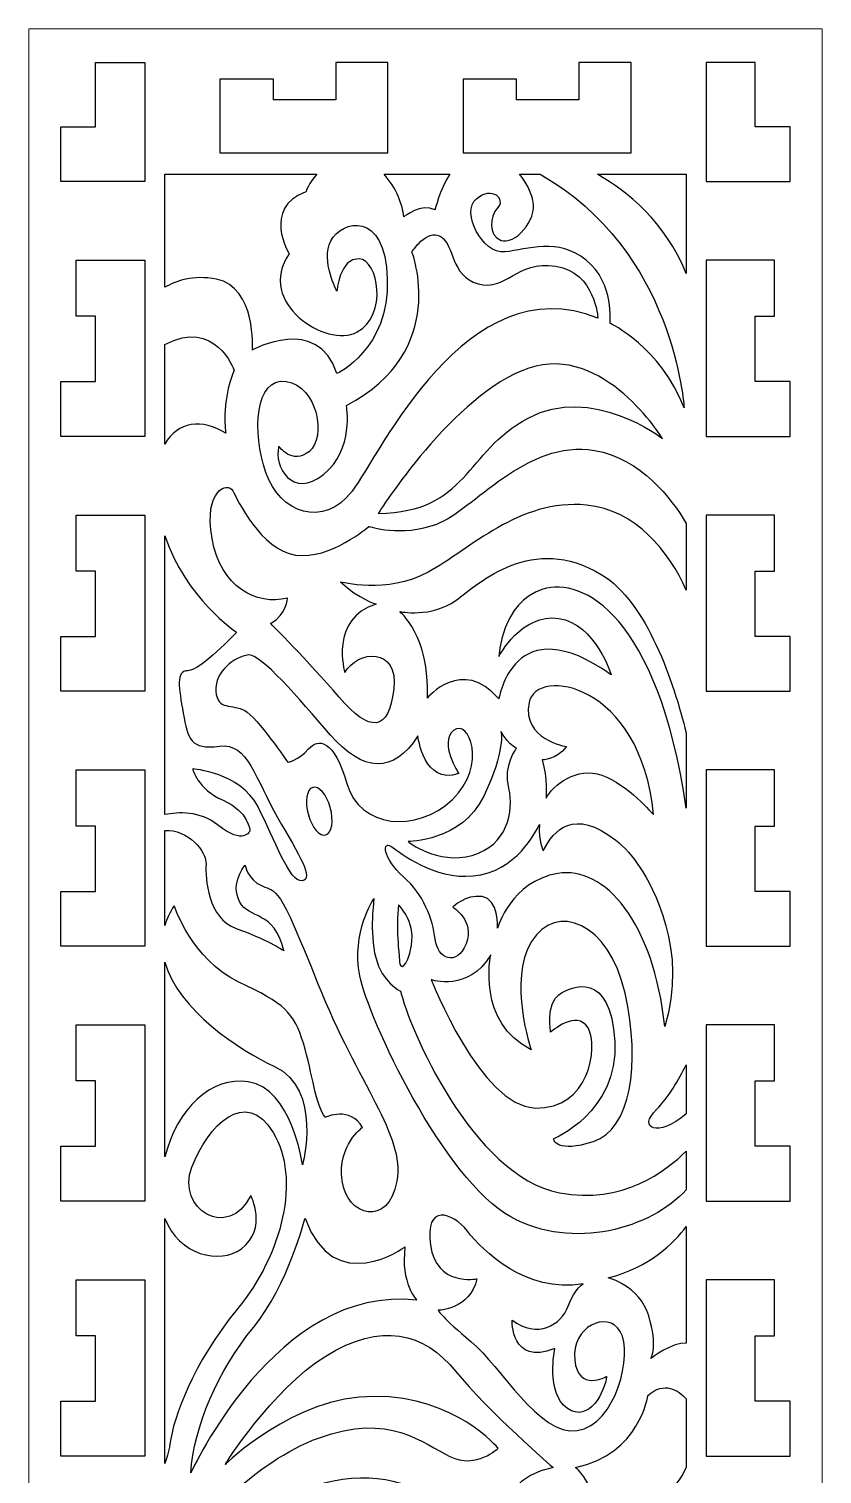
# Model space of a CAD drawing. Header units: millimetres. Extents: x 30.3 to 92.8, y 78.4 to 138.4.
# Drawn here: x 51.78 to 71.41, y 102.67 to 138.43 of the extents above; entities that cross this region are included whole.
import ezdxf

# ---------------------------------------------------------------- set-up
doc = ezdxf.new("R2010")
doc.units = ezdxf.units.MM
doc.header["$MEASUREMENT"] = 0
doc.layers.add('layer 1', color=7, linetype='Continuous')

msp = doc.modelspace()

# ---------------------------------------------------------------- linework, layer by layer
at = {"layer": 'layer 1', "color": 7, "lineweight": 9}
msp.add_open_spline([(51.7772, 138.4261), (51.7772, 138.4261), (71.407, 138.4261), (71.407, 138.4261), (71.407, 138.4261), (71.407, 138.4261), (71.407, 78.4265), (71.407, 78.4265), (71.407, 78.4265), (71.407, 78.4265), (51.7772, 78.4265), (51.7772, 78.4265), (51.7772, 78.4265), (51.7772, 78.4265), (51.7772, 138.4261), (51.7772, 138.4261)], degree=3, knots=[0, 0, 0, 0, 0.2, 0.2, 0.2, 0.2, 0.4, 0.4, 0.4, 0.4, 0.6, 0.6, 0.6, 0.6, 1, 1, 1, 1], dxfattribs=at)
at = {"layer": 'layer 1', "color": 250}
for points, knots in [([(52.5687, 134.6515), (52.5687, 134.6515), (54.6487, 134.6515), (54.6487, 134.6515), (54.6487, 134.6515), (54.6487, 134.6515), (54.6487, 135.3566), (54.6487, 135.3566), (54.6487, 135.3566), (54.6487, 135.3566), (54.6487, 135.3566), (54.6487, 135.3566), (54.6487, 135.3566), (54.6487, 135.3566), (54.6487, 137.5928), (54.6487, 137.5928), (54.6487, 137.5928), (54.6487, 137.5928), (53.4269, 137.5928), (53.4269, 137.5928), (53.4269, 137.5928), (53.4269, 137.5928), (53.4269, 136.0067), (53.4269, 136.0067), (53.4269, 136.0067), (53.4269, 136.0067), (52.5687, 136.0067), (52.5687, 136.0067), (52.5687, 136.0067), (52.5687, 136.0067), (52.5687, 134.6515), (52.5687, 134.6515)], [0, 0, 0, 0, 0.1111111, 0.1111111, 0.1111111, 0.1111111, 0.2222222, 0.2222222, 0.2222222, 0.2222222, 0.3333333, 0.3333333, 0.3333333, 0.3333333, 0.4444444, 0.4444444, 0.4444444, 0.4444444, 0.5555556, 0.5555556, 0.5555556, 0.5555556, 0.6666667, 0.6666667, 0.6666667, 0.6666667, 0.7777778, 0.7777778, 0.7777778, 0.7777778, 1, 1, 1, 1]), ([(60.6639, 137.5928), (60.6639, 137.5928), (60.6639, 135.3566), (60.6639, 135.3566), (60.6639, 135.3566), (60.6639, 135.3566), (56.5051, 135.3566), (56.5051, 135.3566), (56.5051, 135.3566), (56.5051, 135.3566), (56.5051, 137.1843), (56.5051, 137.1843), (56.5051, 137.1843), (56.5051, 137.1843), (57.8296, 137.1843), (57.8296, 137.1843), (57.8296, 137.1843), (57.8296, 137.1843), (57.8296, 136.6692), (57.8296, 136.6692), (57.8296, 136.6692), (57.8296, 136.6692), (59.3711, 136.6692), (59.3711, 136.6692), (59.3711, 136.6692), (59.3711, 136.6692), (59.3711, 137.5928), (59.3711, 137.5928), (59.3711, 137.5928), (59.3711, 137.5928), (60.6639, 137.5928), (60.6639, 137.5928)], [0, 0, 0, 0, 0.1111111, 0.1111111, 0.1111111, 0.1111111, 0.2222222, 0.2222222, 0.2222222, 0.2222222, 0.3333333, 0.3333333, 0.3333333, 0.3333333, 0.4444444, 0.4444444, 0.4444444, 0.4444444, 0.5555556, 0.5555556, 0.5555556, 0.5555556, 0.6666667, 0.6666667, 0.6666667, 0.6666667, 0.7777778, 0.7777778, 0.7777778, 0.7777778, 1, 1, 1, 1]), ([(66.679, 137.5928), (66.679, 137.5928), (66.679, 135.3566), (66.679, 135.3566), (66.679, 135.3566), (66.679, 135.3566), (62.5203, 135.3566), (62.5203, 135.3566), (62.5203, 135.3566), (62.5203, 135.3566), (62.5203, 137.1843), (62.5203, 137.1843), (62.5203, 137.1843), (62.5203, 137.1843), (63.8447, 137.1843), (63.8447, 137.1843), (63.8447, 137.1843), (63.8447, 137.1843), (63.8447, 136.6692), (63.8447, 136.6692), (63.8447, 136.6692), (63.8447, 136.6692), (65.3863, 136.6692), (65.3863, 136.6692), (65.3863, 136.6692), (65.3863, 136.6692), (65.3863, 137.5928), (65.3863, 137.5928), (65.3863, 137.5928), (65.3863, 137.5928), (66.679, 137.5928), (66.679, 137.5928)], [0, 0, 0, 0, 0.1111111, 0.1111111, 0.1111111, 0.1111111, 0.2222222, 0.2222222, 0.2222222, 0.2222222, 0.3333333, 0.3333333, 0.3333333, 0.3333333, 0.4444444, 0.4444444, 0.4444444, 0.4444444, 0.5555556, 0.5555556, 0.5555556, 0.5555556, 0.6666667, 0.6666667, 0.6666667, 0.6666667, 0.7777778, 0.7777778, 0.7777778, 0.7777778, 1, 1, 1, 1]), ([(70.6155, 134.6515), (70.6155, 134.6515), (68.5354, 134.6515), (68.5354, 134.6515), (68.5354, 134.6515), (68.5354, 134.6515), (68.5354, 135.1178), (68.5354, 135.1178), (68.5354, 135.1178), (68.5354, 135.1178), (68.5354, 135.3566), (68.5354, 135.3566), (68.5354, 135.3566), (68.5354, 135.3566), (68.5354, 136.1511), (68.5354, 136.1511), (68.5354, 136.1511), (68.5354, 136.1511), (68.5354, 137.1843), (68.5354, 137.1843), (68.5354, 137.1843), (68.5354, 137.1843), (68.5354, 137.5928), (68.5354, 137.5928), (68.5354, 137.5928), (68.5354, 137.5928), (69.7493, 137.5928), (69.7493, 137.5928), (69.7493, 137.5928), (69.7493, 137.5928), (69.7493, 136.0067), (69.7493, 136.0067), (69.7493, 136.0067), (69.7493, 136.0067), (70.6155, 136.0067), (70.6155, 136.0067), (70.6155, 136.0067), (70.6155, 136.0067), (70.6155, 134.6515), (70.6155, 134.6515)], [0, 0, 0, 0, 0.0909091, 0.0909091, 0.0909091, 0.0909091, 0.1818182, 0.1818182, 0.1818182, 0.1818182, 0.2727273, 0.2727273, 0.2727273, 0.2727273, 0.3636364, 0.3636364, 0.3636364, 0.3636364, 0.4545455, 0.4545455, 0.4545455, 0.4545455, 0.5454545, 0.5454545, 0.5454545, 0.5454545, 0.6363636, 0.6363636, 0.6363636, 0.6363636, 0.7272727, 0.7272727, 0.7272727, 0.7272727, 0.8181818, 0.8181818, 0.8181818, 0.8181818, 1, 1, 1, 1]), ([(55.1403, 132.0332), (55.4004, 132.1863), (55.835, 132.3478), (56.4164, 132.2337), (56.4164, 132.2337), (57.4076, 132.039), (57.3117, 130.482), (57.3117, 130.482), (57.3117, 130.482), (57.3117, 130.482), (58.921, 131.375), (59.4006, 129.8981), (59.4006, 129.8981), (59.4006, 129.8981), (60.7008, 130.5049), (60.6475, 132.2337), (60.6475, 132.2337), (60.5942, 133.9624), (59.5072, 133.6876), (59.2514, 133.1839), (59.2514, 133.1839), (58.9956, 132.6802), (59.4006, 131.936), (59.4006, 131.936), (59.4006, 131.936), (59.4006, 131.936), (59.4645, 132.7603), (59.9441, 132.7374), (59.9441, 132.7374), (60.4237, 132.7145), (60.6688, 131.3407), (59.9015, 130.9285), (59.9015, 130.9285), (59.1341, 130.5164), (57.3863, 131.6498), (58.2176, 132.8633), (58.2176, 132.8633), (58.2176, 132.8633), (57.5355, 133.9853), (58.6332, 134.3975), (58.6332, 134.3975), (58.6332, 134.3975), (58.7039, 134.6181), (58.905, 134.8286), (58.905, 134.8286), (58.905, 134.8286), (55.1403, 134.8286), (55.1403, 134.8286), (55.1403, 134.8286), (55.1403, 134.8286), (55.1403, 132.0332), (55.1403, 132.0332)], [0, 0, 0, 0, 0.0714286, 0.0714286, 0.0714286, 0.0714286, 0.1428571, 0.1428571, 0.1428571, 0.1428571, 0.2142857, 0.2142857, 0.2142857, 0.2142857, 0.2857143, 0.2857143, 0.2857143, 0.2857143, 0.3571429, 0.3571429, 0.3571429, 0.3571429, 0.4285714, 0.4285714, 0.4285714, 0.4285714, 0.5, 0.5, 0.5, 0.5, 0.5714286, 0.5714286, 0.5714286, 0.5714286, 0.6428571, 0.6428571, 0.6428571, 0.6428571, 0.7142857, 0.7142857, 0.7142857, 0.7142857, 0.7857143, 0.7857143, 0.7857143, 0.7857143, 0.8571429, 0.8571429, 0.8571429, 0.8571429, 1, 1, 1, 1]), ([(60.5662, 134.8286), (60.8646, 134.5107), (61.0342, 134.0619), (61.0525, 133.7792), (61.0525, 133.7792), (61.0525, 133.7792), (61.5001, 134.1227), (61.8305, 133.951), (61.8305, 133.951), (61.8305, 133.951), (61.9333, 134.4434), (62.1942, 134.8286), (62.1942, 134.8286), (62.1942, 134.8286), (60.5662, 134.8286), (60.5662, 134.8286)], [0, 0, 0, 0, 0.2, 0.2, 0.2, 0.2, 0.4, 0.4, 0.4, 0.4, 0.6, 0.6, 0.6, 0.6, 1, 1, 1, 1]), ([(63.9197, 134.8286), (64.0908, 134.6322), (64.1992, 134.3975), (64.2498, 134.1799), (64.2498, 134.1799), (64.3671, 133.6762), (63.7809, 133.0694), (63.4612, 133.1954), (63.4612, 133.1954), (63.1414, 133.3213), (63.1734, 133.7792), (63.3759, 133.9968), (63.3759, 133.9968), (63.5784, 134.2143), (63.248, 134.5577), (62.8537, 134.2257), (62.8537, 134.2257), (62.4593, 133.8937), (62.9922, 132.8519), (63.5571, 132.9091), (63.5571, 132.9091), (64.1219, 132.9664), (64.868, 133.2755), (65.5714, 132.7031), (65.5714, 132.7031), (66.2748, 132.1306), (66.1576, 131.146), (66.1576, 131.146), (66.1576, 131.146), (66.1576, 131.146), (67.4258, 130.5393), (67.9907, 129.0509), (67.9907, 129.0509), (67.9907, 129.0509), (67.7666, 132.9478), (64.4313, 134.8286), (64.4313, 134.8286), (64.4313, 134.8286), (63.9197, 134.8286), (63.9197, 134.8286)], [0, 0, 0, 0, 0.0909091, 0.0909091, 0.0909091, 0.0909091, 0.1818182, 0.1818182, 0.1818182, 0.1818182, 0.2727273, 0.2727273, 0.2727273, 0.2727273, 0.3636364, 0.3636364, 0.3636364, 0.3636364, 0.4545455, 0.4545455, 0.4545455, 0.4545455, 0.5454545, 0.5454545, 0.5454545, 0.5454545, 0.6363636, 0.6363636, 0.6363636, 0.6363636, 0.7272727, 0.7272727, 0.7272727, 0.7272727, 0.8181818, 0.8181818, 0.8181818, 0.8181818, 1, 1, 1, 1]), ([(65.852, 134.8286), (66.592, 134.408), (67.5208, 133.656), (68.0439, 132.3788), (68.0439, 132.3788), (68.0439, 132.3788), (68.0439, 134.8286), (68.0439, 134.8286), (68.0439, 134.8286), (68.0439, 134.8286), (65.852, 134.8286), (65.852, 134.8286)], [0, 0, 0, 0, 0.25, 0.25, 0.25, 0.25, 0.5, 0.5, 0.5, 0.5, 1, 1, 1, 1]), ([(57.9618, 128.1007), (57.9618, 128.1007), (58.2922, 127.6313), (58.7185, 127.9747), (58.7185, 127.9747), (59.1448, 128.3182), (58.921, 129.589), (58.143, 129.7035), (58.143, 129.7035), (57.365, 129.818), (57.301, 128.4441), (57.6421, 127.4481), (57.6421, 127.4481), (57.9831, 126.4521), (59.0702, 126.0628), (59.7736, 126.9902), (59.7736, 126.9902), (60.477, 127.9175), (62.5953, 132.5768), (65.857, 131.2715), (65.857, 131.2715), (65.857, 131.2715), (65.7952, 132.4054), (64.8147, 132.5542), (64.8147, 132.5542), (63.8342, 132.7031), (63.5891, 131.9245), (62.8963, 132.1192), (62.8963, 132.1192), (62.2036, 132.3138), (62.3208, 133.0809), (61.9691, 133.2869), (61.9691, 133.2869), (61.6174, 133.493), (61.255, 132.9091), (61.255, 132.9091), (61.255, 132.9091), (61.255, 132.9091), (62.2142, 130.4591), (59.635, 129.1082), (59.635, 129.1082), (59.635, 129.1082), (59.8375, 128.0205), (59.0702, 127.4023), (59.0702, 127.4023), (58.3028, 126.7841), (57.8232, 127.5969), (57.9618, 128.1007)], [0, 0, 0, 0, 0.0769231, 0.0769231, 0.0769231, 0.0769231, 0.1538462, 0.1538462, 0.1538462, 0.1538462, 0.2307692, 0.2307692, 0.2307692, 0.2307692, 0.3076923, 0.3076923, 0.3076923, 0.3076923, 0.3846154, 0.3846154, 0.3846154, 0.3846154, 0.4615385, 0.4615385, 0.4615385, 0.4615385, 0.5384615, 0.5384615, 0.5384615, 0.5384615, 0.6153846, 0.6153846, 0.6153846, 0.6153846, 0.6923077, 0.6923077, 0.6923077, 0.6923077, 0.7692308, 0.7692308, 0.7692308, 0.7692308, 0.8461538, 0.8461538, 0.8461538, 0.8461538, 1, 1, 1, 1]), ([(54.6487, 132.7053), (54.6487, 132.7053), (52.9473, 132.7053), (52.9473, 132.7053), (52.9473, 132.7053), (52.9473, 132.7053), (52.9473, 131.3168), (52.9473, 131.3168), (52.9473, 131.3168), (52.9473, 131.3168), (53.4269, 131.3168), (53.4269, 131.3168), (53.4269, 131.3168), (53.4269, 131.3168), (53.4269, 129.7006), (53.4269, 129.7006), (53.4269, 129.7006), (53.4269, 129.7006), (52.5687, 129.7006), (52.5687, 129.7006), (52.5687, 129.7006), (52.5687, 129.7006), (52.5687, 128.3454), (52.5687, 128.3454), (52.5687, 128.3454), (52.5687, 128.3454), (54.6487, 128.3454), (54.6487, 128.3454), (54.6487, 128.3454), (54.6487, 128.3454), (54.6487, 132.7053), (54.6487, 132.7053)], [0, 0, 0, 0, 0.1111111, 0.1111111, 0.1111111, 0.1111111, 0.2222222, 0.2222222, 0.2222222, 0.2222222, 0.3333333, 0.3333333, 0.3333333, 0.3333333, 0.4444444, 0.4444444, 0.4444444, 0.4444444, 0.5555556, 0.5555556, 0.5555556, 0.5555556, 0.6666667, 0.6666667, 0.6666667, 0.6666667, 0.7777778, 0.7777778, 0.7777778, 0.7777778, 1, 1, 1, 1]), ([(68.5354, 132.7053), (68.5354, 132.7053), (70.2289, 132.7053), (70.2289, 132.7053), (70.2289, 132.7053), (70.2289, 132.7053), (70.2289, 131.3168), (70.2289, 131.3168), (70.2289, 131.3168), (70.2289, 131.3168), (69.7493, 131.3168), (69.7493, 131.3168), (69.7493, 131.3168), (69.7493, 131.3168), (69.7493, 129.7006), (69.7493, 129.7006), (69.7493, 129.7006), (69.7493, 129.7006), (70.6155, 129.7006), (70.6155, 129.7006), (70.6155, 129.7006), (70.6155, 129.7006), (70.6155, 128.3454), (70.6155, 128.3454), (70.6155, 128.3454), (70.6155, 128.3454), (68.5354, 128.3454), (68.5354, 128.3454), (68.5354, 128.3454), (68.5354, 128.3454), (68.5354, 132.7053), (68.5354, 132.7053)], [0, 0, 0, 0, 0.1111111, 0.1111111, 0.1111111, 0.1111111, 0.2222222, 0.2222222, 0.2222222, 0.2222222, 0.3333333, 0.3333333, 0.3333333, 0.3333333, 0.4444444, 0.4444444, 0.4444444, 0.4444444, 0.5555556, 0.5555556, 0.5555556, 0.5555556, 0.6666667, 0.6666667, 0.6666667, 0.6666667, 0.7777778, 0.7777778, 0.7777778, 0.7777778, 1, 1, 1, 1]), ([(55.1403, 128.1535), (55.4557, 128.713), (56.0699, 128.7929), (56.6509, 128.4212), (56.6509, 128.4212), (56.6509, 128.4212), (56.523, 129.1311), (56.8534, 129.9897), (56.8534, 129.9897), (56.8534, 129.9897), (56.3827, 131.2806), (55.1403, 130.6193), (55.1403, 130.6193), (55.1403, 130.6193), (55.1403, 128.1535), (55.1403, 128.1535)], [0, 0, 0, 0, 0.2, 0.2, 0.2, 0.2, 0.4, 0.4, 0.4, 0.4, 0.6, 0.6, 0.6, 0.6, 1, 1, 1, 1]), ([(60.4208, 126.4394), (60.4208, 126.4394), (62.2968, 129.4165), (64.1515, 130.0348), (64.1515, 130.0348), (66.0062, 130.6531), (67.4559, 128.2944), (67.4559, 128.2944), (67.4559, 128.2944), (67.4559, 128.2944), (65.7078, 129.6455), (64.1302, 128.7982), (64.1302, 128.7982), (62.5526, 127.9509), (62.6512, 126.475), (60.4208, 126.4394)], [0, 0, 0, 0, 0.2, 0.2, 0.2, 0.2, 0.4, 0.4, 0.4, 0.4, 0.6, 0.6, 0.6, 0.6, 1, 1, 1, 1]), ([(68.0439, 126.1918), (67.6849, 126.7997), (66.9306, 127.801), (65.7739, 127.9976), (65.7739, 127.9976), (64.09, 128.2839), (62.7578, 126.5093), (61.8732, 126.1773), (61.8732, 126.1773), (60.9886, 125.8453), (60.1892, 126.1201), (60.1892, 126.1201), (60.1892, 126.1201), (60.1892, 126.1201), (59.2407, 125.2843), (58.3774, 125.4102), (58.3774, 125.4102), (57.5142, 125.5362), (56.9386, 126.7841), (56.8214, 127.0016), (56.8214, 127.0016), (56.7042, 127.2191), (56.0967, 127.036), (56.3098, 125.8224), (56.3098, 125.8224), (56.523, 124.6088), (57.4076, 124.1509), (58.1749, 124.3455), (58.1749, 124.3455), (58.1749, 124.3455), (58.1643, 123.9448), (57.7593, 123.7158), (57.7593, 123.7158), (57.7593, 123.7158), (58.6865, 122.7885), (59.4539, 121.8955), (59.4539, 121.8955), (60.2212, 121.0025), (60.6795, 121.0368), (60.8074, 122.0901), (60.8074, 122.0901), (60.9353, 123.1434), (59.9121, 123.0633), (59.5924, 122.5023), (59.5924, 122.5023), (59.5924, 122.5023), (59.2087, 123.8418), (60.3704, 124.1967), (60.3704, 124.1967), (60.3704, 124.1967), (59.9548, 124.3112), (59.4858, 124.7462), (59.4858, 124.7462), (59.4858, 124.7462), (60.6262, 124.4257), (61.66, 124.9866), (61.66, 124.9866), (62.6938, 125.5476), (63.8957, 126.8058), (65.5799, 126.6455), (65.5799, 126.6455), (66.7938, 126.53), (67.631, 125.4865), (68.0439, 124.544), (68.0439, 124.544), (68.0439, 124.544), (68.0439, 126.1918), (68.0439, 126.1918)], [0, 0, 0, 0, 0.0555556, 0.0555556, 0.0555556, 0.0555556, 0.1111111, 0.1111111, 0.1111111, 0.1111111, 0.1666667, 0.1666667, 0.1666667, 0.1666667, 0.2222222, 0.2222222, 0.2222222, 0.2222222, 0.2777778, 0.2777778, 0.2777778, 0.2777778, 0.3333333, 0.3333333, 0.3333333, 0.3333333, 0.3888889, 0.3888889, 0.3888889, 0.3888889, 0.4444444, 0.4444444, 0.4444444, 0.4444444, 0.5, 0.5, 0.5, 0.5, 0.5555556, 0.5555556, 0.5555556, 0.5555556, 0.6111111, 0.6111111, 0.6111111, 0.6111111, 0.6666667, 0.6666667, 0.6666667, 0.6666667, 0.7222222, 0.7222222, 0.7222222, 0.7222222, 0.7777778, 0.7777778, 0.7777778, 0.7777778, 0.8333333, 0.8333333, 0.8333333, 0.8333333, 0.8888889, 0.8888889, 0.8888889, 0.8888889, 1, 1, 1, 1]), ([(52.5687, 122.0392), (52.5687, 122.0392), (54.6487, 122.0392), (54.6487, 122.0392), (54.6487, 122.0392), (54.6487, 122.0392), (54.6487, 126.3992), (54.6487, 126.3992), (54.6487, 126.3992), (54.6487, 126.3992), (52.9473, 126.3992), (52.9473, 126.3992), (52.9473, 126.3992), (52.9473, 126.3992), (52.9473, 125.0106), (52.9473, 125.0106), (52.9473, 125.0106), (52.9473, 125.0106), (53.4269, 125.0106), (53.4269, 125.0106), (53.4269, 125.0106), (53.4269, 125.0106), (53.4269, 123.3945), (53.4269, 123.3945), (53.4269, 123.3945), (53.4269, 123.3945), (52.5687, 123.3945), (52.5687, 123.3945), (52.5687, 123.3945), (52.5687, 123.3945), (52.5687, 122.0392), (52.5687, 122.0392)], [0, 0, 0, 0, 0.1111111, 0.1111111, 0.1111111, 0.1111111, 0.2222222, 0.2222222, 0.2222222, 0.2222222, 0.3333333, 0.3333333, 0.3333333, 0.3333333, 0.4444444, 0.4444444, 0.4444444, 0.4444444, 0.5555556, 0.5555556, 0.5555556, 0.5555556, 0.6666667, 0.6666667, 0.6666667, 0.6666667, 0.7777778, 0.7777778, 0.7777778, 0.7777778, 1, 1, 1, 1]), ([(70.6155, 122.0392), (70.6155, 122.0392), (68.5354, 122.0392), (68.5354, 122.0392), (68.5354, 122.0392), (68.5354, 122.0392), (68.5354, 126.3992), (68.5354, 126.3992), (68.5354, 126.3992), (68.5354, 126.3992), (70.2289, 126.3992), (70.2289, 126.3992), (70.2289, 126.3992), (70.2289, 126.3992), (70.2289, 125.0106), (70.2289, 125.0106), (70.2289, 125.0106), (70.2289, 125.0106), (69.7493, 125.0106), (69.7493, 125.0106), (69.7493, 125.0106), (69.7493, 125.0106), (69.7493, 123.3945), (69.7493, 123.3945), (69.7493, 123.3945), (69.7493, 123.3945), (70.6155, 123.3945), (70.6155, 123.3945), (70.6155, 123.3945), (70.6155, 123.3945), (70.6155, 122.0392), (70.6155, 122.0392)], [0, 0, 0, 0, 0.1111111, 0.1111111, 0.1111111, 0.1111111, 0.2222222, 0.2222222, 0.2222222, 0.2222222, 0.3333333, 0.3333333, 0.3333333, 0.3333333, 0.4444444, 0.4444444, 0.4444444, 0.4444444, 0.5555556, 0.5555556, 0.5555556, 0.5555556, 0.6666667, 0.6666667, 0.6666667, 0.6666667, 0.7777778, 0.7777778, 0.7777778, 0.7777778, 1, 1, 1, 1]), ([(55.1403, 118.9893), (55.4638, 119.0515), (56.0171, 119.0851), (56.4484, 118.7356), (56.4484, 118.7356), (57.0985, 118.209), (57.2477, 118.5868), (57.2477, 118.5868), (57.2477, 118.5868), (57.2477, 118.5868), (57.2264, 119.0677), (56.5869, 119.3424), (56.5869, 119.3424), (55.9475, 119.6172), (55.8302, 120.1209), (55.8302, 120.1209), (55.8302, 120.1209), (55.8302, 120.1209), (57.0132, 120.0294), (57.4396, 119.1936), (57.4396, 119.1936), (57.8659, 118.3578), (58.2282, 117.3046), (58.5373, 117.3504), (58.5373, 117.3504), (58.8464, 117.3962), (58.4734, 117.9686), (57.9298, 118.9188), (57.9298, 118.9188), (57.3863, 119.8691), (57.1944, 120.7735), (56.491, 120.6819), (56.491, 120.6819), (55.7876, 120.5903), (55.7023, 120.8537), (55.5958, 121.4948), (55.5958, 121.4948), (55.4892, 122.1359), (55.4039, 122.5481), (55.713, 122.5481), (55.713, 122.5481), (56.0221, 122.5481), (56.9173, 123.4983), (56.9173, 123.4983), (56.9173, 123.4983), (56.9173, 123.4983), (55.6514, 124.351), (55.1403, 125.8832), (55.1403, 125.8832), (55.1403, 125.8832), (55.1403, 118.9893), (55.1403, 118.9893)], [0, 0, 0, 0, 0.0714286, 0.0714286, 0.0714286, 0.0714286, 0.1428571, 0.1428571, 0.1428571, 0.1428571, 0.2142857, 0.2142857, 0.2142857, 0.2142857, 0.2857143, 0.2857143, 0.2857143, 0.2857143, 0.3571429, 0.3571429, 0.3571429, 0.3571429, 0.4285714, 0.4285714, 0.4285714, 0.4285714, 0.5, 0.5, 0.5, 0.5, 0.5714286, 0.5714286, 0.5714286, 0.5714286, 0.6428571, 0.6428571, 0.6428571, 0.6428571, 0.7142857, 0.7142857, 0.7142857, 0.7142857, 0.7857143, 0.7857143, 0.7857143, 0.7857143, 0.8571429, 0.8571429, 0.8571429, 0.8571429, 1, 1, 1, 1]), ([(68.0439, 121.0125), (67.735, 122.2554), (67.0811, 124.2398), (65.9423, 124.928), (65.9423, 124.928), (64.2368, 125.9585), (62.9364, 124.7219), (62.3394, 124.2868), (62.3394, 124.2868), (61.7425, 123.8516), (60.9537, 124.0119), (60.9537, 124.0119), (60.9537, 124.0119), (60.9537, 124.0119), (61.7026, 123.4182), (61.6387, 121.8726), (61.6387, 121.8726), (61.6387, 121.8726), (62.4913, 122.9144), (63.4079, 121.8497), (63.4079, 121.8497), (63.4079, 121.8497), (63.7702, 124.1623), (66.1895, 122.445), (66.1895, 122.445), (66.1895, 122.445), (65.8059, 123.7044), (64.8893, 123.8418), (64.8893, 123.8418), (63.9727, 123.9792), (63.4079, 122.903), (63.4079, 122.903), (63.4079, 122.903), (63.4079, 122.903), (63.4718, 124.2425), (64.495, 124.563), (64.495, 124.563), (65.4819, 124.8723), (67.3396, 123.9224), (68.0439, 119.1477), (68.0439, 119.1477), (68.0439, 119.1477), (68.0439, 121.0125), (68.0439, 121.0125)], [0, 0, 0, 0, 0.0833333, 0.0833333, 0.0833333, 0.0833333, 0.1666667, 0.1666667, 0.1666667, 0.1666667, 0.25, 0.25, 0.25, 0.25, 0.3333333, 0.3333333, 0.3333333, 0.3333333, 0.4166667, 0.4166667, 0.4166667, 0.4166667, 0.5, 0.5, 0.5, 0.5, 0.5833333, 0.5833333, 0.5833333, 0.5833333, 0.6666667, 0.6666667, 0.6666667, 0.6666667, 0.75, 0.75, 0.75, 0.75, 0.8333333, 0.8333333, 0.8333333, 0.8333333, 1, 1, 1, 1]), ([(58.1856, 120.2812), (58.1856, 120.2812), (57.4289, 121.3917), (57.1198, 121.5635), (57.1198, 121.5635), (56.8107, 121.7352), (56.4377, 121.552), (56.4058, 122.0443), (56.4058, 122.0443), (56.3738, 122.5366), (56.8854, 122.903), (57.2051, 122.9373), (57.2051, 122.9373), (57.5248, 122.9717), (58.4414, 121.8726), (59.2407, 120.9567), (59.2407, 120.9567), (60.04, 120.0408), (60.8074, 119.9836), (61.4042, 120.9338), (61.4042, 120.9338), (61.4042, 120.9338), (61.5428, 119.6973), (62.4167, 120.0065), (62.4167, 120.0065), (62.4167, 120.0065), (61.9158, 120.7621), (62.2888, 121.0712), (62.2888, 121.0712), (62.6618, 121.3803), (63.1414, 120.2125), (62.2568, 119.3653), (62.2568, 119.3653), (61.3723, 118.5181), (59.9615, 118.6512), (59.6457, 119.7546), (59.6457, 119.7546), (59.3299, 120.8579), (58.9423, 120.888), (58.6972, 120.6132), (58.6972, 120.6132), (58.452, 120.3385), (58.1856, 120.2812), (58.1856, 120.2812)], [0, 0, 0, 0, 0.0833333, 0.0833333, 0.0833333, 0.0833333, 0.1666667, 0.1666667, 0.1666667, 0.1666667, 0.25, 0.25, 0.25, 0.25, 0.3333333, 0.3333333, 0.3333333, 0.3333333, 0.4166667, 0.4166667, 0.4166667, 0.4166667, 0.5, 0.5, 0.5, 0.5, 0.5833333, 0.5833333, 0.5833333, 0.5833333, 0.6666667, 0.6666667, 0.6666667, 0.6666667, 0.75, 0.75, 0.75, 0.75, 0.8333333, 0.8333333, 0.8333333, 0.8333333, 1, 1, 1, 1]), ([(65.0811, 120.6705), (65.0811, 120.6705), (63.9727, 120.8537), (64.1539, 121.7581), (64.1539, 121.7581), (64.3351, 122.6626), (66.9249, 122.2504), (67.234, 118.9875), (67.234, 118.9875), (67.234, 118.9875), (66.5827, 119.7475), (65.9594, 119.9649), (65.9594, 119.9649), (65.3361, 120.1824), (64.75, 119.7246), (64.5742, 119.3927), (64.5742, 119.3927), (64.5742, 119.3927), (64.6115, 119.8905), (64.4784, 120.3426), (64.4784, 120.3426), (64.4784, 120.3426), (64.8246, 120.3369), (65.0811, 120.6705)], [0, 0, 0, 0, 0.1428571, 0.1428571, 0.1428571, 0.1428571, 0.2857143, 0.2857143, 0.2857143, 0.2857143, 0.4285714, 0.4285714, 0.4285714, 0.4285714, 0.5714286, 0.5714286, 0.5714286, 0.5714286, 0.7142857, 0.7142857, 0.7142857, 0.7142857, 1, 1, 1, 1]), ([(61.1591, 118.3235), (61.1591, 118.3235), (62.4913, 118.312), (63.0349, 119.4455), (63.0349, 119.4455), (63.5784, 120.5789), (63.4612, 121.0483), (63.4612, 121.0483), (63.4612, 121.0483), (63.4612, 121.0483), (63.5997, 120.7621), (63.8448, 120.6247), (63.8448, 120.6247), (63.8448, 120.6247), (63.5145, 120.2125), (63.653, 119.6401), (63.653, 119.6401), (63.7916, 119.0677), (63.6104, 118.2205), (62.7471, 117.98), (62.7471, 117.98), (61.8838, 117.7396), (61.1591, 118.3235), (61.1591, 118.3235)], [0, 0, 0, 0, 0.1428571, 0.1428571, 0.1428571, 0.1428571, 0.2857143, 0.2857143, 0.2857143, 0.2857143, 0.4285714, 0.4285714, 0.4285714, 0.4285714, 0.5714286, 0.5714286, 0.5714286, 0.5714286, 0.7142857, 0.7142857, 0.7142857, 0.7142857, 1, 1, 1, 1]), ([(52.5687, 115.7331), (52.5687, 115.7331), (54.6487, 115.7331), (54.6487, 115.7331), (54.6487, 115.7331), (54.6487, 115.7331), (54.6487, 120.0931), (54.6487, 120.0931), (54.6487, 120.0931), (54.6487, 120.0931), (52.9473, 120.0931), (52.9473, 120.0931), (52.9473, 120.0931), (52.9473, 120.0931), (52.9473, 118.7045), (52.9473, 118.7045), (52.9473, 118.7045), (52.9473, 118.7045), (53.4269, 118.7045), (53.4269, 118.7045), (53.4269, 118.7045), (53.4269, 118.7045), (53.4269, 117.0884), (53.4269, 117.0884), (53.4269, 117.0884), (53.4269, 117.0884), (52.5687, 117.0884), (52.5687, 117.0884), (52.5687, 117.0884), (52.5687, 117.0884), (52.5687, 115.7331), (52.5687, 115.7331)], [0, 0, 0, 0, 0.1111111, 0.1111111, 0.1111111, 0.1111111, 0.2222222, 0.2222222, 0.2222222, 0.2222222, 0.3333333, 0.3333333, 0.3333333, 0.3333333, 0.4444444, 0.4444444, 0.4444444, 0.4444444, 0.5555556, 0.5555556, 0.5555556, 0.5555556, 0.6666667, 0.6666667, 0.6666667, 0.6666667, 0.7777778, 0.7777778, 0.7777778, 0.7777778, 1, 1, 1, 1]), ([(70.6155, 115.7331), (70.6155, 115.7331), (68.5354, 115.7331), (68.5354, 115.7331), (68.5354, 115.7331), (68.5354, 115.7331), (68.5354, 120.0931), (68.5354, 120.0931), (68.5354, 120.0931), (68.5354, 120.0931), (70.2289, 120.0931), (70.2289, 120.0931), (70.2289, 120.0931), (70.2289, 120.0931), (70.2289, 118.7045), (70.2289, 118.7045), (70.2289, 118.7045), (70.2289, 118.7045), (69.7493, 118.7045), (69.7493, 118.7045), (69.7493, 118.7045), (69.7493, 118.7045), (69.7493, 117.0884), (69.7493, 117.0884), (69.7493, 117.0884), (69.7493, 117.0884), (70.6155, 117.0884), (70.6155, 117.0884), (70.6155, 117.0884), (70.6155, 117.0884), (70.6155, 115.7331), (70.6155, 115.7331)], [0, 0, 0, 0, 0.1111111, 0.1111111, 0.1111111, 0.1111111, 0.2222222, 0.2222222, 0.2222222, 0.2222222, 0.3333333, 0.3333333, 0.3333333, 0.3333333, 0.4444444, 0.4444444, 0.4444444, 0.4444444, 0.5555556, 0.5555556, 0.5555556, 0.5555556, 0.6666667, 0.6666667, 0.6666667, 0.6666667, 0.7777778, 0.7777778, 0.7777778, 0.7777778, 1, 1, 1, 1]), ([(58.8003, 119.6609), (58.9498, 119.7089), (59.1442, 119.4847), (59.2344, 119.1603), (59.2344, 119.1603), (59.3246, 118.8358), (59.2764, 118.5338), (59.1269, 118.4859), (59.1269, 118.4859), (58.9773, 118.4379), (58.7829, 118.6621), (58.6928, 118.9865), (58.6928, 118.9865), (58.6026, 119.3109), (58.6507, 119.6129), (58.8003, 119.6609)], [0, 0, 0, 0, 0.2, 0.2, 0.2, 0.2, 0.4, 0.4, 0.4, 0.4, 0.6, 0.6, 0.6, 0.6, 1, 1, 1, 1]), ([(66.9037, 117.675), (66.7175, 117.9536), (66.5163, 118.1931), (66.3047, 118.3555), (66.3047, 118.3555), (65.2601, 119.157), (64.7721, 118.6212), (64.5056, 118.0945), (64.5056, 118.0945), (64.5056, 118.0945), (64.3884, 118.3235), (64.4097, 118.7471), (64.4097, 118.7471), (64.4097, 118.7471), (63.9621, 117.6938), (62.9603, 117.4992), (62.9603, 117.4992), (61.9584, 117.3046), (61.0845, 117.9457), (60.7861, 118.1747), (60.7861, 118.1747), (60.4877, 118.4036), (60.541, 117.8884), (61.0419, 117.4534), (61.0419, 117.4534), (61.5428, 117.0183), (61.7772, 116.4001), (61.8305, 115.9078), (61.8305, 115.9078), (61.8838, 115.4155), (62.3741, 115.2209), (62.5979, 115.7933), (62.5979, 115.7933), (62.8217, 116.3658), (62.2675, 116.6978), (62.2675, 116.6978), (62.2675, 116.6978), (62.2675, 116.6978), (62.5766, 117.0183), (62.9922, 116.9611), (62.9922, 116.9611), (63.4079, 116.9039), (63.3759, 116.1826), (63.3759, 116.1826), (63.3759, 116.1826), (63.3759, 116.1826), (63.7063, 117.3389), (64.868, 117.5335), (64.868, 117.5335), (66.0297, 117.7282), (67.2447, 116.32), (67.5111, 113.744), (67.5111, 113.744), (68.0998, 115.622), (67.2097, 117.2077), (66.9037, 117.675)], [0, 0, 0, 0, 0.0666667, 0.0666667, 0.0666667, 0.0666667, 0.1333333, 0.1333333, 0.1333333, 0.1333333, 0.2, 0.2, 0.2, 0.2, 0.2666667, 0.2666667, 0.2666667, 0.2666667, 0.3333333, 0.3333333, 0.3333333, 0.3333333, 0.4, 0.4, 0.4, 0.4, 0.4666667, 0.4666667, 0.4666667, 0.4666667, 0.5333333, 0.5333333, 0.5333333, 0.5333333, 0.6, 0.6, 0.6, 0.6, 0.6666667, 0.6666667, 0.6666667, 0.6666667, 0.7333333, 0.7333333, 0.7333333, 0.7333333, 0.8, 0.8, 0.8, 0.8, 0.8666667, 0.8666667, 0.8666667, 0.8666667, 1, 1, 1, 1]), ([(55.1403, 116.2437), (55.1883, 116.4056), (55.2641, 116.5687), (55.372, 116.7321), (55.372, 116.7321), (55.372, 116.7321), (55.8089, 115.4041), (56.96, 114.8545), (56.96, 114.8545), (58.111, 114.305), (58.3348, 114.0989), (58.5693, 113.3319), (58.5693, 113.3319), (58.8037, 112.5648), (58.8677, 111.7977), (59.1128, 111.5001), (59.1128, 111.5001), (59.1128, 111.5001), (59.7416, 111.7863), (60.0294, 111.2482), (60.0294, 111.2482), (60.0294, 111.2482), (59.4112, 110.8132), (59.5285, 109.9316), (59.5285, 109.9316), (59.6457, 109.0501), (60.6795, 108.7638), (60.882, 109.9202), (60.882, 109.9202), (61.0845, 111.0765), (59.9305, 112.2868), (58.9285, 114.8059), (58.9285, 114.8059), (57.9265, 117.3249), (57.9192, 117.0527), (57.5461, 117.2244), (57.5461, 117.2244), (57.1731, 117.3962), (57.1305, 117.7396), (57.1305, 117.7396), (57.1305, 117.7396), (57.1305, 117.7396), (56.7468, 117.2931), (56.9919, 116.8352), (56.9919, 116.8352), (57.2371, 116.3772), (57.8339, 116.6405), (58.0897, 115.6216), (58.0897, 115.6216), (58.0897, 115.6216), (57.6101, 115.9307), (56.9067, 116.1711), (56.9067, 116.1711), (56.2033, 116.4116), (56.1393, 117.4191), (56.1606, 117.7625), (56.1606, 117.7625), (56.1798, 118.0717), (55.7153, 118.6313), (55.1403, 118.5978), (55.1403, 118.5978), (55.1403, 118.5978), (55.1403, 116.2437), (55.1403, 116.2437)], [0, 0, 0, 0, 0.0588235, 0.0588235, 0.0588235, 0.0588235, 0.1176471, 0.1176471, 0.1176471, 0.1176471, 0.1764706, 0.1764706, 0.1764706, 0.1764706, 0.2352941, 0.2352941, 0.2352941, 0.2352941, 0.2941176, 0.2941176, 0.2941176, 0.2941176, 0.3529412, 0.3529412, 0.3529412, 0.3529412, 0.4117647, 0.4117647, 0.4117647, 0.4117647, 0.4705882, 0.4705882, 0.4705882, 0.4705882, 0.5294118, 0.5294118, 0.5294118, 0.5294118, 0.5882353, 0.5882353, 0.5882353, 0.5882353, 0.6470588, 0.6470588, 0.6470588, 0.6470588, 0.7058824, 0.7058824, 0.7058824, 0.7058824, 0.7647059, 0.7647059, 0.7647059, 0.7647059, 0.8235294, 0.8235294, 0.8235294, 0.8235294, 0.8823529, 0.8823529, 0.8823529, 0.8823529, 1, 1, 1, 1]), ([(68.0439, 110.6662), (67.5569, 110.1744), (66.4689, 109.3371), (64.9106, 109.6339), (64.9106, 109.6339), (62.7471, 110.0461), (61.1669, 113.7524), (60.9751, 114.6227), (60.9751, 114.6227), (60.9751, 114.6227), (60.5196, 114.8316), (60.3598, 115.4499), (60.3598, 115.4499), (60.1999, 116.0681), (60.3171, 116.9153), (60.3171, 116.9153), (60.3171, 116.9153), (60.3171, 116.9153), (59.7523, 116.0681), (59.9654, 115.0034), (59.9654, 115.0034), (60.1786, 113.9386), (62.041, 109.9509), (63.7038, 109.0349), (63.7038, 109.0349), (65.2485, 108.184), (67.1791, 108.756), (68.0439, 109.7043), (68.0439, 109.7043), (68.0439, 109.7043), (68.0439, 110.6662), (68.0439, 110.6662)], [0, 0, 0, 0, 0.1111111, 0.1111111, 0.1111111, 0.1111111, 0.2222222, 0.2222222, 0.2222222, 0.2222222, 0.3333333, 0.3333333, 0.3333333, 0.3333333, 0.4444444, 0.4444444, 0.4444444, 0.4444444, 0.5555556, 0.5555556, 0.5555556, 0.5555556, 0.6666667, 0.6666667, 0.6666667, 0.6666667, 0.7777778, 0.7777778, 0.7777778, 0.7777778, 1, 1, 1, 1]), ([(60.9246, 116.755), (60.9246, 116.755), (61.3403, 116.3658), (61.2444, 115.759), (61.2444, 115.759), (61.1484, 115.1522), (60.9459, 115.1522), (60.9459, 115.3583), (60.9459, 115.3583), (60.9459, 115.5644), (60.85, 116.1711), (60.9246, 116.755)], [0, 0, 0, 0, 0.25, 0.25, 0.25, 0.25, 0.5, 0.5, 0.5, 0.5, 1, 1, 1, 1]), ([(64.2072, 113.1716), (64.2072, 113.1716), (63.621, 114.8774), (64.2179, 115.8506), (64.2179, 115.8506), (64.8147, 116.8237), (66.1363, 116.3429), (66.5306, 114.5683), (66.5306, 114.5683), (66.9249, 112.7938), (66.6585, 111.2024), (65.7526, 110.9047), (65.7526, 110.9047), (64.8467, 110.6071), (64.7508, 110.962), (64.7508, 110.962), (64.7508, 110.962), (64.7508, 110.962), (66.3707, 111.6146), (66.2748, 113.3777), (66.2748, 113.3777), (66.1789, 115.1408), (65.209, 114.763), (64.8893, 114.534), (64.8893, 114.534), (64.5696, 114.305), (64.6868, 113.6066), (64.6868, 113.6066), (64.6868, 113.6066), (64.6868, 113.6066), (65.3476, 114.1791), (65.614, 113.7097), (65.614, 113.7097), (65.8805, 113.2403), (65.646, 111.6833), (64.3031, 111.729), (64.3031, 111.729), (62.9603, 111.7748), (61.7346, 114.9003), (61.7346, 114.9003), (61.7346, 114.9003), (61.7346, 114.9003), (62.6618, 114.5912), (63.2054, 115.5186), (63.2054, 115.5186), (63.2054, 115.5186), (62.8537, 113.8356), (64.2072, 113.1716)], [0, 0, 0, 0, 0.0769231, 0.0769231, 0.0769231, 0.0769231, 0.1538462, 0.1538462, 0.1538462, 0.1538462, 0.2307692, 0.2307692, 0.2307692, 0.2307692, 0.3076923, 0.3076923, 0.3076923, 0.3076923, 0.3846154, 0.3846154, 0.3846154, 0.3846154, 0.4615385, 0.4615385, 0.4615385, 0.4615385, 0.5384615, 0.5384615, 0.5384615, 0.5384615, 0.6153846, 0.6153846, 0.6153846, 0.6153846, 0.6923077, 0.6923077, 0.6923077, 0.6923077, 0.7692308, 0.7692308, 0.7692308, 0.7692308, 0.8461538, 0.8461538, 0.8461538, 0.8461538, 1, 1, 1, 1]), ([(55.1403, 110.5201), (55.445, 111.7188), (56.2945, 112.5172), (57.2051, 112.3816), (57.2051, 112.3816), (58.2815, 112.2213), (58.548, 110.3209), (58.548, 110.3209), (58.548, 110.3209), (58.548, 110.3209), (59.0489, 112.2099), (57.8552, 112.7594), (57.8552, 112.7594), (56.9887, 113.1584), (55.471, 114.1607), (55.1403, 115.3415), (55.1403, 115.3415), (55.1403, 115.3415), (55.1403, 110.5201), (55.1403, 110.5201)], [0, 0, 0, 0, 0.1666667, 0.1666667, 0.1666667, 0.1666667, 0.3333333, 0.3333333, 0.3333333, 0.3333333, 0.5, 0.5, 0.5, 0.5, 0.6666667, 0.6666667, 0.6666667, 0.6666667, 1, 1, 1, 1]), ([(52.5687, 109.427), (52.5687, 109.427), (54.6487, 109.427), (54.6487, 109.427), (54.6487, 109.427), (54.6487, 109.427), (54.6487, 113.7869), (54.6487, 113.7869), (54.6487, 113.7869), (54.6487, 113.7869), (52.9473, 113.7869), (52.9473, 113.7869), (52.9473, 113.7869), (52.9473, 113.7869), (52.9473, 112.3984), (52.9473, 112.3984), (52.9473, 112.3984), (52.9473, 112.3984), (53.4269, 112.3984), (53.4269, 112.3984), (53.4269, 112.3984), (53.4269, 112.3984), (53.4269, 110.7823), (53.4269, 110.7823), (53.4269, 110.7823), (53.4269, 110.7823), (52.5687, 110.7823), (52.5687, 110.7823), (52.5687, 110.7823), (52.5687, 110.7823), (52.5687, 109.427), (52.5687, 109.427)], [0, 0, 0, 0, 0.1111111, 0.1111111, 0.1111111, 0.1111111, 0.2222222, 0.2222222, 0.2222222, 0.2222222, 0.3333333, 0.3333333, 0.3333333, 0.3333333, 0.4444444, 0.4444444, 0.4444444, 0.4444444, 0.5555556, 0.5555556, 0.5555556, 0.5555556, 0.6666667, 0.6666667, 0.6666667, 0.6666667, 0.7777778, 0.7777778, 0.7777778, 0.7777778, 1, 1, 1, 1]), ([(70.6155, 109.427), (70.6155, 109.427), (68.5354, 109.427), (68.5354, 109.427), (68.5354, 109.427), (68.5354, 109.427), (68.5354, 113.7869), (68.5354, 113.7869), (68.5354, 113.7869), (68.5354, 113.7869), (70.2289, 113.7869), (70.2289, 113.7869), (70.2289, 113.7869), (70.2289, 113.7869), (70.2289, 112.3984), (70.2289, 112.3984), (70.2289, 112.3984), (70.2289, 112.3984), (69.7493, 112.3984), (69.7493, 112.3984), (69.7493, 112.3984), (69.7493, 112.3984), (69.7493, 110.7823), (69.7493, 110.7823), (69.7493, 110.7823), (69.7493, 110.7823), (70.6155, 110.7823), (70.6155, 110.7823), (70.6155, 110.7823), (70.6155, 110.7823), (70.6155, 109.427), (70.6155, 109.427)], [0, 0, 0, 0, 0.1111111, 0.1111111, 0.1111111, 0.1111111, 0.2222222, 0.2222222, 0.2222222, 0.2222222, 0.3333333, 0.3333333, 0.3333333, 0.3333333, 0.4444444, 0.4444444, 0.4444444, 0.4444444, 0.5555556, 0.5555556, 0.5555556, 0.5555556, 0.6666667, 0.6666667, 0.6666667, 0.6666667, 0.7777778, 0.7777778, 0.7777778, 0.7777778, 1, 1, 1, 1]), ([(68.0439, 112.7966), (67.8649, 112.4442), (67.5969, 111.9786), (67.3086, 111.6947), (67.3086, 111.6947), (66.8322, 111.2256), (67.3355, 110.985), (68.0439, 111.5828), (68.0439, 111.5828), (68.0439, 111.5828), (68.0439, 112.7966), (68.0439, 112.7966)], [0, 0, 0, 0, 0.25, 0.25, 0.25, 0.25, 0.5, 0.5, 0.5, 0.5, 1, 1, 1, 1]), ([(55.1403, 102.9335), (55.1902, 103.0564), (55.2362, 103.2151), (55.2654, 103.4173), (55.2654, 103.4173), (55.3613, 104.0813), (55.8196, 105.3979), (56.9386, 106.7603), (56.9386, 106.7603), (58.0577, 108.1227), (58.5053, 109.9888), (57.8232, 111.1223), (57.8232, 111.1223), (57.1411, 112.2557), (56.2033, 111.294), (55.8089, 110.2636), (55.8089, 110.2636), (55.4146, 109.2332), (56.7148, 108.4318), (57.269, 109.5652), (57.269, 109.5652), (57.269, 109.5652), (57.6953, 108.7524), (57.0346, 108.2486), (57.0346, 108.2486), (56.5087, 107.8477), (55.4833, 108.0922), (55.1403, 108.9994), (55.1403, 108.9994), (55.1403, 108.9994), (55.1403, 102.9335), (55.1403, 102.9335)], [0, 0, 0, 0, 0.1111111, 0.1111111, 0.1111111, 0.1111111, 0.2222222, 0.2222222, 0.2222222, 0.2222222, 0.3333333, 0.3333333, 0.3333333, 0.3333333, 0.4444444, 0.4444444, 0.4444444, 0.4444444, 0.5555556, 0.5555556, 0.5555556, 0.5555556, 0.6666667, 0.6666667, 0.6666667, 0.6666667, 0.7777778, 0.7777778, 0.7777778, 0.7777778, 1, 1, 1, 1]), ([(62.8643, 107.5045), (62.8643, 107.5045), (61.8519, 107.3099), (61.7133, 108.3402), (61.7133, 108.3402), (61.5748, 109.3706), (62.2462, 109.1645), (62.6299, 108.6837), (62.6299, 108.6837), (63.0135, 108.2028), (64.058, 107.1381), (65.4968, 107.3785), (65.4968, 107.3785), (65.4968, 107.3785), (65.3041, 107.2949), (65.123, 106.8256), (65.123, 106.8256), (64.9418, 106.3564), (64.3612, 106.013), (63.7379, 106.4823), (63.7379, 106.4823), (63.7379, 106.4823), (63.6846, 105.3434), (64.7927, 105.7784), (64.7927, 105.7784), (64.7927, 105.7784), (64.5589, 104.6766), (65.1025, 104.2988), (65.1025, 104.2988), (65.646, 103.921), (66.0403, 104.7339), (66.0723, 105.0888), (66.0723, 105.0888), (66.0723, 105.0888), (65.3689, 104.6881), (65.2836, 105.501), (65.2836, 105.501), (65.1984, 106.3138), (66.0936, 106.7374), (66.4134, 106.1993), (66.4134, 106.1993), (66.7331, 105.6612), (66.3068, 103.8867), (65.3476, 103.7493), (65.3476, 103.7493), (64.3884, 103.6119), (63.4505, 105.3521), (62.7258, 105.9475), (62.7258, 105.9475), (62.0011, 106.5428), (61.9051, 106.726), (61.9051, 106.726), (61.9051, 106.726), (61.9051, 106.726), (62.6938, 106.7374), (62.8643, 107.5045)], [0, 0, 0, 0, 0.0666667, 0.0666667, 0.0666667, 0.0666667, 0.1333333, 0.1333333, 0.1333333, 0.1333333, 0.2, 0.2, 0.2, 0.2, 0.2666667, 0.2666667, 0.2666667, 0.2666667, 0.3333333, 0.3333333, 0.3333333, 0.3333333, 0.4, 0.4, 0.4, 0.4, 0.4666667, 0.4666667, 0.4666667, 0.4666667, 0.5333333, 0.5333333, 0.5333333, 0.5333333, 0.6, 0.6, 0.6, 0.6, 0.6666667, 0.6666667, 0.6666667, 0.6666667, 0.7333333, 0.7333333, 0.7333333, 0.7333333, 0.8, 0.8, 0.8, 0.8, 0.8666667, 0.8666667, 0.8666667, 0.8666667, 1, 1, 1, 1]), ([(55.7876, 102.7075), (55.7876, 102.7075), (57.9052, 107.386), (61.3801, 106.9738), (61.3801, 106.9738), (61.3801, 106.9738), (60.9673, 107.39), (61.0845, 108.2944), (61.0845, 108.2944), (61.0845, 108.2944), (59.3318, 107.0104), (58.6119, 109.0043), (58.6119, 109.0043), (58.6119, 109.0043), (58.1963, 107.3556), (57.333, 106.3024), (57.333, 106.3024), (56.4697, 105.2491), (55.8409, 103.818), (55.7876, 102.7075)], [0, 0, 0, 0, 0.1666667, 0.1666667, 0.1666667, 0.1666667, 0.3333333, 0.3333333, 0.3333333, 0.3333333, 0.5, 0.5, 0.5, 0.5, 0.6666667, 0.6666667, 0.6666667, 0.6666667, 1, 1, 1, 1]), ([(68.0439, 108.7979), (67.7464, 108.3959), (67.1502, 107.7963), (66.1149, 107.5274), (66.1149, 107.5274), (66.1149, 107.5274), (66.8823, 107.3442), (67.1168, 106.5886), (67.1168, 106.5886), (67.3512, 105.833), (67.1701, 105.5353), (67.1701, 105.5353), (67.1701, 105.5353), (67.1701, 105.5353), (67.7128, 105.9455), (68.0439, 105.9157), (68.0439, 105.9157), (68.0439, 105.9157), (68.0439, 108.7979), (68.0439, 108.7979)], [0, 0, 0, 0, 0.1666667, 0.1666667, 0.1666667, 0.1666667, 0.3333333, 0.3333333, 0.3333333, 0.3333333, 0.5, 0.5, 0.5, 0.5, 0.6666667, 0.6666667, 0.6666667, 0.6666667, 1, 1, 1, 1]), ([(54.6487, 107.4808), (54.6487, 107.4808), (52.9473, 107.4808), (52.9473, 107.4808), (52.9473, 107.4808), (52.9473, 107.4808), (52.9473, 106.0923), (52.9473, 106.0923), (52.9473, 106.0923), (52.9473, 106.0923), (53.4269, 106.0923), (53.4269, 106.0923), (53.4269, 106.0923), (53.4269, 106.0923), (53.4269, 104.4762), (53.4269, 104.4762), (53.4269, 104.4762), (53.4269, 104.4762), (52.5687, 104.4762), (52.5687, 104.4762), (52.5687, 104.4762), (52.5687, 104.4762), (52.5687, 103.1209), (52.5687, 103.1209), (52.5687, 103.1209), (52.5687, 103.1209), (54.6487, 103.1209), (54.6487, 103.1209), (54.6487, 103.1209), (54.6487, 103.1209), (54.6487, 107.4808), (54.6487, 107.4808)], [0, 0, 0, 0, 0.1111111, 0.1111111, 0.1111111, 0.1111111, 0.2222222, 0.2222222, 0.2222222, 0.2222222, 0.3333333, 0.3333333, 0.3333333, 0.3333333, 0.4444444, 0.4444444, 0.4444444, 0.4444444, 0.5555556, 0.5555556, 0.5555556, 0.5555556, 0.6666667, 0.6666667, 0.6666667, 0.6666667, 0.7777778, 0.7777778, 0.7777778, 0.7777778, 1, 1, 1, 1]), ([(70.6155, 103.1209), (70.6155, 103.1209), (68.5354, 103.1209), (68.5354, 103.1209), (68.5354, 103.1209), (68.5354, 103.1209), (68.5354, 107.4808), (68.5354, 107.4808), (68.5354, 107.4808), (68.5354, 107.4808), (70.2289, 107.4808), (70.2289, 107.4808), (70.2289, 107.4808), (70.2289, 107.4808), (70.2289, 106.0923), (70.2289, 106.0923), (70.2289, 106.0923), (70.2289, 106.0923), (69.7493, 106.0923), (69.7493, 106.0923), (69.7493, 106.0923), (69.7493, 106.0923), (69.7493, 104.4762), (69.7493, 104.4762), (69.7493, 104.4762), (69.7493, 104.4762), (70.6155, 104.4762), (70.6155, 104.4762), (70.6155, 104.4762), (70.6155, 104.4762), (70.6155, 103.1209), (70.6155, 103.1209)], [0, 0, 0, 0, 0.1111111, 0.1111111, 0.1111111, 0.1111111, 0.2222222, 0.2222222, 0.2222222, 0.2222222, 0.3333333, 0.3333333, 0.3333333, 0.3333333, 0.4444444, 0.4444444, 0.4444444, 0.4444444, 0.5555556, 0.5555556, 0.5555556, 0.5555556, 0.6666667, 0.6666667, 0.6666667, 0.6666667, 0.7777778, 0.7777778, 0.7777778, 0.7777778, 1, 1, 1, 1]), ([(55.1403, 98.9843), (55.5688, 99.8217), (56.5496, 101.3283), (58.3668, 102.1808), (58.3668, 102.1808), (60.9779, 103.4058), (62.9709, 101.4825), (63.248, 100.4292), (63.248, 100.4292), (63.248, 100.4292), (63.0135, 102.5014), (64.7508, 102.8334), (64.7508, 102.8334), (64.7508, 102.8334), (63.1308, 104.2416), (62.3421, 105.2147), (62.3421, 105.2147), (61.5534, 106.1879), (60.4877, 106.4398), (59.1235, 105.5925), (59.1235, 105.5925), (57.7593, 104.7453), (56.6402, 102.9136), (56.6402, 102.9136), (56.6402, 102.9136), (56.6402, 102.9136), (58.3135, 104.5965), (60.3278, 104.5965), (60.3278, 104.5965), (62.3421, 104.5965), (63.3866, 103.3143), (63.3866, 103.3143), (63.3866, 103.3143), (63.3866, 103.3143), (62.8537, 102.7876), (62.1929, 103.1082), (62.1929, 103.1082), (61.5321, 103.4287), (60.7115, 104.2187), (58.9423, 103.5661), (58.9423, 103.5661), (57.4017, 102.9979), (55.7968, 101.3534), (55.1403, 100.2726), (55.1403, 100.2726), (55.1403, 100.2726), (55.1403, 98.9843), (55.1403, 98.9843)], [0, 0, 0, 0, 0.0769231, 0.0769231, 0.0769231, 0.0769231, 0.1538462, 0.1538462, 0.1538462, 0.1538462, 0.2307692, 0.2307692, 0.2307692, 0.2307692, 0.3076923, 0.3076923, 0.3076923, 0.3076923, 0.3846154, 0.3846154, 0.3846154, 0.3846154, 0.4615385, 0.4615385, 0.4615385, 0.4615385, 0.5384615, 0.5384615, 0.5384615, 0.5384615, 0.6153846, 0.6153846, 0.6153846, 0.6153846, 0.6923077, 0.6923077, 0.6923077, 0.6923077, 0.7692308, 0.7692308, 0.7692308, 0.7692308, 0.8461538, 0.8461538, 0.8461538, 0.8461538, 1, 1, 1, 1]), ([(68.0439, 104.5326), (67.8423, 104.7572), (67.5045, 104.9751), (67.0955, 104.6194), (67.0955, 104.6194), (67.0955, 104.6194), (66.9036, 103.1769), (65.305, 102.8334), (65.305, 102.8334), (65.305, 102.8334), (65.8059, 102.4671), (65.7952, 101.5626), (65.7952, 101.5626), (65.7846, 100.6582), (64.9959, 100.3719), (64.9959, 100.3719), (64.9959, 100.3719), (64.9959, 100.3719), (65.4115, 101.3107), (64.7081, 101.5512), (64.7081, 101.5512), (64.0047, 101.7916), (63.6423, 100.2002), (64.6335, 99.685), (64.6335, 99.685), (65.6247, 99.1698), (66.2535, 100.3834), (67.1807, 100.4292), (67.1807, 100.4292), (67.5811, 100.449), (67.8582, 100.2681), (68.0439, 100.0562), (68.0439, 100.0562), (68.0439, 100.0562), (68.0439, 101.7145), (68.0439, 101.7145), (68.0439, 101.7145), (67.7489, 101.5561), (67.2522, 101.446), (66.7212, 102.0071), (66.7212, 102.0071), (66.7212, 102.0071), (67.6364, 101.8737), (68.0439, 102.8427), (68.0439, 102.8427), (68.0439, 102.8427), (68.0439, 104.5326), (68.0439, 104.5326)], [0, 0, 0, 0, 0.0769231, 0.0769231, 0.0769231, 0.0769231, 0.1538462, 0.1538462, 0.1538462, 0.1538462, 0.2307692, 0.2307692, 0.2307692, 0.2307692, 0.3076923, 0.3076923, 0.3076923, 0.3076923, 0.3846154, 0.3846154, 0.3846154, 0.3846154, 0.4615385, 0.4615385, 0.4615385, 0.4615385, 0.5384615, 0.5384615, 0.5384615, 0.5384615, 0.6153846, 0.6153846, 0.6153846, 0.6153846, 0.6923077, 0.6923077, 0.6923077, 0.6923077, 0.7692308, 0.7692308, 0.7692308, 0.7692308, 0.8461538, 0.8461538, 0.8461538, 0.8461538, 1, 1, 1, 1])]:
    msp.add_open_spline(points, degree=3, knots=knots, dxfattribs=at)

doc.saveas('drawing.dxf')
